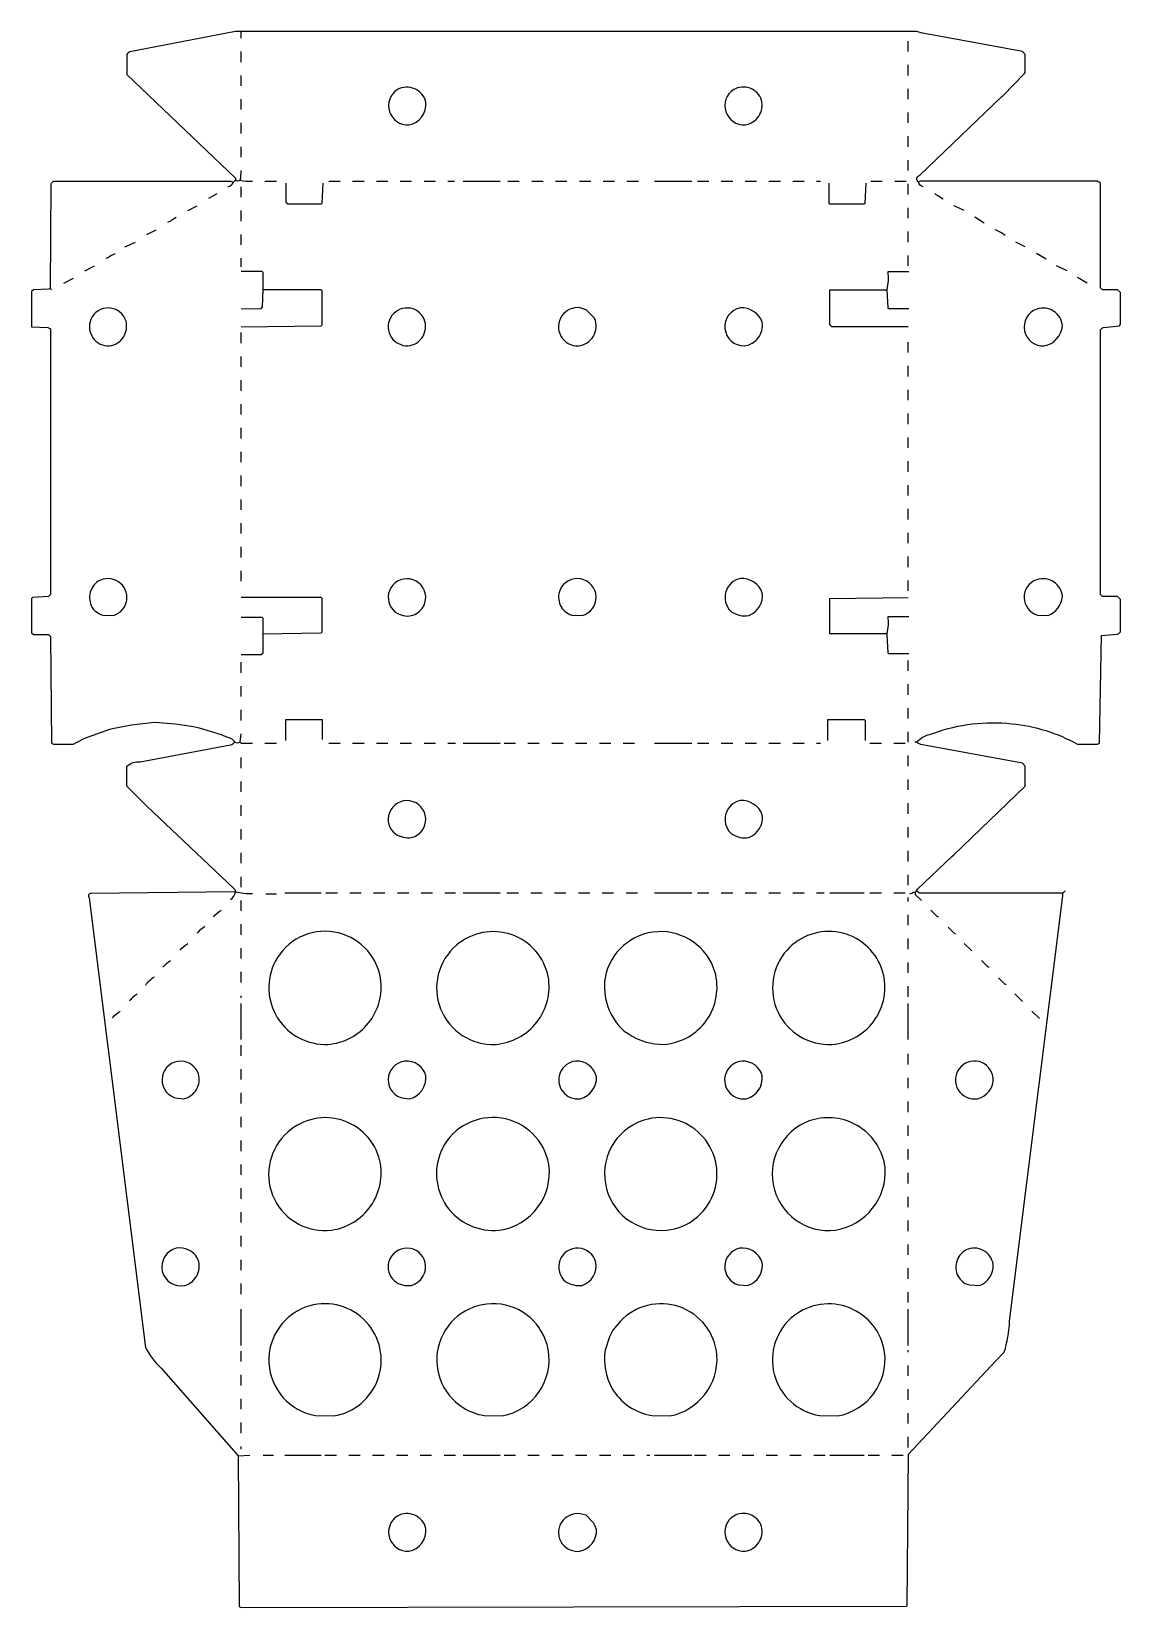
# Model space of a CAD drawing. Extents: x 59 to 1202, y 85 to 1739.
import ezdxf

# ---------------------------------------------------------------- set-up
doc = ezdxf.new("R2010")
doc.units = 0
doc.layers.get('0').update_dxf_attribs({"linetype": 'CONTINUOUS'})

msp = doc.modelspace()

# ---------------------------------------------------------------- linework, layer by layer
at = {"color": 250, "linetype": 'CONTINUOUS'}
for points in [[(995, 1576, -0.348427), (990, 1581, -0.666667), (991, 1588), (1077.9, 1671.2), (1079, 1672), (1101.2, 1694.9), (1102, 1696), (1102, 1715), (1099, 1718), (1003.932432, 1735.594595), (994.076923, 1737.384615), (988, 1739), (273, 1739), (162.076923, 1717.615385, 0.096907), (159, 1715), (159, 1694), (273, 1585), (273, 1583)], [(455, 1641, 0.391964), (473, 1665, 0.493024), (443, 1678, 0.769843), (455, 1641)], [(808, 1641, 0.442981), (825.2, 1667.1, 0.472427), (796, 1678, 0.772084), (808, 1641)], [(80, 1468), (79, 1469), (79.495455, 1578.995536, -0.113411), (82, 1582), (268, 1582), (271, 1581), (273, 1583, 0.256358), (278, 1583, 0.085202), (291, 1582)], [(265, 1576, 0.271876), (271, 1581)], [(988, 993, -0.171739), (1001.9, 1001.2), (1006.1, 1002.7, -0.114228), (1087.967005, 1012.538071, -0.102069), (1157, 991), (1178, 991), (1180.000319, 992.017851), (1182, 1105), (1198.972414, 1106.468966, 0.110215), (1202, 1109), (1202, 1143), (1199, 1146), (1183, 1146), (1181, 1148), (1181, 1426, -0.085384), (1184.026154, 1428.529231), (1200.883959, 1429.986348), (1201.3, 1430.9), (1202, 1432), (1202, 1465), (1199, 1468), (1183, 1468), (1181, 1470), (1181, 1580), (1179.1, 1581.2), (1178, 1582), (992, 1582), (990, 1581)], [(1016, 1563), (1011.1, 1566.2, -0.095372), (1007, 1569)], [(1038, 1551), (1031.9, 1553.8, 0.076053), (1027, 1556)], [(202, 1539, 0.129316), (207.1, 1541.8), (211, 1544)], [(1081, 1525, 0.063384), (1070, 1531)], [(137, 1501, 0.129316), (142.1, 1503.8), (147, 1506)], [(115, 1488, 0.129316), (120.1, 1490.8), (125, 1493)], [(79, 1469), (76.972414, 1468.468966), (61, 1468), (59, 1466), (59, 1429), (75.973846, 1428.529231), (79, 1427), (79, 1148), (77, 1146), (60, 1145), (59, 1144), (59, 1108), (61, 1106), (77, 1106), (79, 1104), (79.999681, 992.017851), (82, 991), (103, 991, -0.067868), (106.1, 992.8), (114.9, 997.2), (141.088235, 1006.647059), (143.911765, 1007.352941), (163.94, 1011.42), (188, 1014), (209.969027, 1012.535398), (228.923077, 1009.615385), (235.088235, 1008.352941), (258.1, 1001.2), (260.1, 1000.3), (269, 997), (272, 994), (272, 993)], [(141, 1409, 0.442981), (158.2, 1435.1, 0.696928), (121.3, 1436.9, 0.548524), (141, 1409)], [(454, 1409, 0.501164), (471.2, 1437.1, 1.094789), (436.8, 1417.9, 0.237803), (454, 1409)], [(633, 1409, 0.502297), (650, 1438), (641, 1447), (635, 1449, 1.094935), (633, 1409)], [(807, 1409, 0.421802), (826, 1434, 0.327502), (803, 1449, 0.906691), (807, 1409)], [(1122, 1409, 0.332258), (1141, 1430, 0.486995), (1114.088235, 1447.647059, 0.861667), (1122, 1409)], [(145, 1126, 1.133655), (129, 1162, 0.422665), (123.769231, 1132.846154, 0.139769), (134.037931, 1126.455172), (145, 1126)], [(458, 1126, 1.639039), (434.7, 1152.1, 0.326805), (440.846154, 1129.769231, 0.214781), (458, 1126)], [(637, 1126, 1.582171), (613.8, 1153.1, 0.444201), (626.037931, 1126.455172), (637, 1126)], [(812, 1126, 0.341958), (826, 1150, 0.327502), (803, 1165, 0.593578), (792.846154, 1130.769231, 0.211129), (812, 1126)], [(1126, 1126, 0.287332), (1141, 1146, 0.486161), (1114.1, 1163.7, 0.73625), (1115.037931, 1126.455172), (1126, 1126)], [(980, 1086), (959, 1086), (958, 1087), (957.2, 1106.1), (957, 1107, 0.093794), (958, 1125), (980, 1125)], [(291, 834, -0.076391), (273, 836), (273, 838), (271, 840), (180, 926), (159, 947), (159, 968, -0.195146), (173.076923, 972.615385), (267.923077, 990.384615, 0.156033), (272, 993, 0.139258), (278, 993), (279, 992), (291, 992)], [(981, 834), (983.1, 834.8, -0.113888), (987, 836), (988, 837), (989, 839), (1025, 873), (1027, 875), (1102, 947), (1102, 968), (1099, 971), (997.923077, 989.615385), (994.076923, 990.384615, -0.10176), (988, 993), (986, 993)], [(458, 893, 1.643905), (434.7, 919.1, 0.331709), (440.9, 896.8, 0.165023), (458, 893)], [(812, 893, 0.341958), (826, 917, 0.327502), (803, 932, 0.593578), (792.846154, 897.769231, 0.211129), (812, 893)], [(268, 828, 0.188686), (273, 836), (121.003333, 834.503378, 0.572957), (119.569231, 829.946154), (178.647059, 357.911765, 0.098416), (195.248276, 336.22069), (276, 244), (276.99984, 86.012656), (279, 85), (976.998986, 86.498982), (978, 87), (979.496836, 245.996875), (1071, 344), (1080, 353, 0.065958), (1085.569231, 385.053846), (1091.569231, 433.053846), (1141.430769, 831.946154, 0.098199), (1141, 835)], [(250, 810, -0.071068), (258, 817)], [(233, 793, -0.064905), (241, 800)], [(370, 676, 0.4358), (425.384615, 745.076923, 0.719841), (314.8, 763.1, 0.576341), (370, 676)], [(546, 676, 0.442559), (601.352941, 747.088235, 0.573751), (505, 780, 0.715111), (546, 676)], [(723, 676, 0.472308), (776.3, 752.1, 0.784507), (661, 746, 0.24983), (681, 690), (685.18, 687.24, 0.154886), (723, 676)], [(899, 676, 0.496577), (951.2, 756.1, 0.562968), (852, 775, 0.665965), (899, 676)], [(215, 775, -0.071068), (223, 782)], [(197, 757, -0.071068), (205, 764)], [(179, 738, -0.126932), (188, 747)], [(162, 722, -0.071068), (170, 729)], [(144, 704, -0.071068), (152, 711)], [(219, 619, 0.428571), (234.2, 645.1, 1.744475), (212.053846, 619.430769), (219, 619)], [(456, 619, 0.368181), (473, 643, 0.361213), (450.923077, 658.384615, 0.881113), (450.06, 619.42), (456, 619)], [(635, 619, 0.357861), (652, 642, 0.363338), (629.923077, 658.384615, 1.009915), (635, 619)], [(809, 619, 0.37782), (826, 643, 0.348951), (804.932432, 658.405405, 1.033314), (809, 619)], [(1052, 619, 0.366005), (1068.384615, 641.076923, 2.493931), (1052, 619)], [(374, 481, 0.434534), (424.615385, 553.923077, 0.593442), (325, 581, 0.711832), (374, 481)], [(550, 481, 0.413235), (602, 550, 0.719073), (490.3, 566.9, 0.59174), (550, 481)], [(726, 481, 1.056311), (706.076923, 597.615385, 0.938867), (726, 481)], [(903, 481, 0.387592), (955, 547, 0.444711), (880.9, 597.3, 0.935613), (903, 481)], [(220, 423, 0.462711), (233, 452, 0.316286), (211, 462, 0.987466), (220, 423)], [(458, 423, 0.381933), (472.3, 447.1, 0.760103), (434, 448, 0.27885), (439.846154, 427.769231, 0.206372), (458, 423)], [(637, 423, 0.368325), (651.3, 447.1, 1.404458), (619.9, 426.8, 0.165023), (637, 423)], [(811, 423, 0.359176), (826, 447, 0.365158), (802, 462, 0.769704), (801.040984, 423.45082), (811, 423)], [(1054, 423, 0.338357), (1068.352941, 445.088235, 0.502039), (1039.9, 460.2, 0.444599), (1032.769231, 430.846154, 0.203466), (1044.040984, 423.45082), (1054, 423)], [(376, 286, 1.058546), (351.088235, 401.647059, 0.797419), (357.023691, 286.473815), (376, 286)], [(553, 286, 0.410205), (601.352941, 356.088235, 1.521026), (511.9, 294.8, 0.102308), (534.023691, 286.473815), (553, 286)], [(729, 286, 0.378006), (778.42, 350.06, 0.649172), (676.8, 385.1), (669.2, 375.9), (665.7, 369.1), (661, 355, 0.160702), (668.230769, 315.153846, 0.227094), (710.023691, 286.473815), (729, 286)], [(905, 286, 0.398579), (954.384615, 353.076923, 0.573703), (859, 391, 0.650042), (886.023691, 286.473815), (905, 286)], [(455, 144, 0.391964), (473, 168, 0.493024), (443, 181, 0.769843), (455, 144)], [(634, 144, 0.381518), (652, 167), (650.2, 171.1), (649, 174), (641, 182), (637.911765, 182.647059, 1.22469), (634, 144)], [(808, 144, 0.442981), (825.2, 170.1, 0.472427), (796, 181, 0.772084), (808, 144)]]:
    msp.add_lwpolyline(points, format="xyb", dxfattribs=at)
at = {"color": 251, "linetype": 'CONTINUOUS'}
for points in [[(279, 1732), (279, 1739)], [(279, 1707), (279, 1718)], [(279, 1682), (279, 1693)], [(279, 1657), (279, 1668)], [(279, 1632), (279, 1643)], [(279, 1607), (279, 1618)]]:
    msp.add_lwpolyline(points, dxfattribs=at)
at = {"color": 250, "linetype": 'CONTINUOUS'}
for points in [[(979, 1718), (979, 1729)], [(979, 1693), (979, 1704)], [(979, 1668), (979, 1679)], [(979, 1643), (979, 1654)], [(979, 1618), (979, 1629)], [(979, 1593), (979, 1604)], [(279, 1565), (279, 1576)], [(304, 1582), (316, 1582)], [(326, 1580), (326, 1560), (328, 1558), (363, 1558), (364, 1559), (365, 1580)], [(371, 1582), (383, 1582)], [(396, 1582), (408, 1582)], [(421, 1582), (433, 1582)], [(446, 1582), (458, 1582)], [(471, 1582), (483, 1582)], [(496, 1582), (503, 1582)], [(512, 1582), (551, 1582)], [(559, 1582), (571, 1582)], [(584, 1582), (596, 1582)], [(609, 1582), (621, 1582)], [(634, 1582), (646, 1582)], [(659, 1582), (671, 1582)], [(684, 1582), (696, 1582)], [(713, 1582), (752, 1582)], [(758, 1582), (770, 1582)], [(783, 1582), (795, 1582)], [(808, 1582), (820, 1582)], [(833, 1582), (845, 1582)], [(858, 1582), (870, 1582)], [(883, 1582), (887, 1582)], [(896, 1580), (896, 1559), (897, 1558), (933, 1558), (934, 1559), (935, 1580)], [(940, 1582), (952, 1582)], [(965, 1582), (977, 1582)], [(979, 1568), (979, 1579)], [(223, 1551), (233, 1556)], [(245, 1564), (254, 1569)], [(279, 1540), (279, 1551)], [(979, 1543), (979, 1554)], [(1059, 1538), (1049, 1544)], [(180, 1526), (190, 1531)], [(279, 1515), (279, 1526)], [(979, 1518), (979, 1529)], [(157, 1513), (168, 1518)], [(1102, 1513), (1092, 1518)], [(1124, 1500), (1114, 1506)], [(279, 1492), (279, 1501)], [(979, 1493), (979, 1504)], [(1146, 1488), (1135, 1493)], [(93, 1475), (103, 1480)], [(279, 1448), (299.978351, 1448.476289), (301.527624, 1450.024862), (302, 1468), (302, 1486), (301, 1487), (279, 1487)], [(1167, 1475), (1157, 1481)], [(279, 1429), (363, 1430), (364, 1431), (364, 1467), (363, 1468), (302, 1468)], [(979, 1429), (899, 1429), (897, 1431), (897, 1468), (957, 1468)], [(279, 1412), (279, 1423)], [(979, 1402), (979, 1413)], [(279, 1387), (279, 1398)], [(279, 1362), (279, 1373)], [(979, 1377), (979, 1388)], [(979, 1352), (979, 1363)], [(279, 1337), (279, 1348)], [(979, 1327), (979, 1338)], [(279, 1312), (279, 1323)], [(979, 1302), (979, 1313)], [(279, 1287), (279, 1298)], [(979, 1277), (979, 1288)], [(279, 1262), (279, 1273)], [(979, 1252), (979, 1263)], [(279, 1237), (279, 1248)], [(979, 1227), (979, 1238)], [(279, 1212), (279, 1223)], [(979, 1202), (979, 1213)], [(279, 1187), (279, 1198)], [(979, 1177), (979, 1188)], [(279, 1162), (279, 1173)], [(979, 1152), (979, 1163)], [(302, 1107), (363, 1108), (364, 1109), (364, 1144), (363, 1145), (279, 1145)], [(957, 1107), (897, 1107), (897, 1144), (979, 1145)], [(279, 1085), (300, 1085), (302, 1087), (302, 1107), (302, 1123), (301, 1124), (279, 1124)], [(279, 1066), (279, 1077)], [(979, 1068), (979, 1079)], [(279, 1041), (279, 1052)], [(979, 1043), (979, 1054)], [(279, 1016), (279, 1027)], [(979, 1018), (979, 1029)], [(326, 995), (326, 1017), (364, 1017), (364, 996)], [(895, 995), (895, 1017), (933, 1017), (934, 1016), (934, 995)], [(278, 993), (279, 1002)], [(979, 993), (979, 1004)], [(279, 966), (279, 977)], [(304, 992), (316, 992)], [(371, 992), (383, 992)], [(396, 992), (408, 992)], [(421, 992), (433, 992)], [(446, 992), (458, 992)], [(471, 992), (483, 992)], [(496, 992), (504, 992)], [(512, 992), (551, 992)], [(555, 992), (567, 992)], [(580, 992), (592, 992)], [(605, 992), (617, 992)], [(630, 992), (642, 992)], [(655, 992), (667, 992)], [(680, 992), (692, 992)], [(713, 992), (752, 992)], [(758, 992), (770, 992)], [(783, 992), (795, 992)], [(808, 992), (820, 992)], [(833, 992), (845, 992)], [(858, 992), (870, 992)], [(883, 992), (887, 992)], [(939, 992), (951, 992)], [(964, 992), (976, 992)], [(979, 968), (979, 979)], [(279, 941), (279, 952)], [(979, 943), (979, 954)], [(279, 916), (279, 927)], [(979, 918), (979, 929)], [(279, 891), (279, 902)], [(979, 893), (979, 904)], [(279, 866), (279, 877)], [(979, 868), (979, 879)], [(279, 841), (279, 852)], [(979, 843), (979, 854)], [(279, 816), (279, 827)], [(305, 834), (316, 834)], [(325, 835), (363, 835)], [(368, 835), (380, 835)], [(393, 835), (405, 835)], [(418, 835), (430, 835)], [(443, 835), (455, 835)], [(468, 835), (480, 835)], [(493, 835), (504, 835)], [(512, 835), (551, 835)], [(558, 835), (570, 835)], [(583, 835), (595, 835)], [(608, 835), (620, 835)], [(633, 835), (645, 835)], [(658, 835), (670, 835)], [(683, 835), (695, 835)], [(713, 835), (752, 835)], [(758, 835), (770, 835)], [(783, 835), (795, 835)], [(808, 835), (820, 835)], [(833, 835), (845, 835)], [(858, 835), (870, 835)], [(883, 835), (891, 835)], [(897, 835), (933, 835)], [(939, 835), (951, 835)], [(964, 835), (976, 835)], [(979, 826), (979, 830)], [(993, 827), (987, 833), (987, 836)], [(988, 837), (989.9, 835.8), (991, 835), (1142, 835), (1144, 837)], [(979, 801), (979, 812)], [(1011, 810), (1010, 810), (1003, 817)], [(279, 791), (279, 802)], [(1029, 792), (1028, 792), (1021, 799)], [(979, 776), (979, 787)], [(1046, 774), (1038, 782)], [(279, 766), (279, 777)], [(979, 751), (979, 762)], [(1064, 757), (1063, 757), (1056, 764)], [(279, 741), (279, 752)], [(1082, 739), (1081, 739), (1074, 746)], [(979, 726), (979, 737)], [(1099, 721), (1091, 729)], [(279, 725), (279, 727)], [(279, 681), (279, 719)], [(979, 681), (979, 719)], [(1117, 703), (1109, 711)], [(279, 664), (279, 675)], [(979, 655), (979, 666)], [(279, 639), (279, 650)], [(979, 630), (979, 641)], [(279, 614), (279, 625)], [(979, 605), (979, 616)], [(279, 589), (279, 600)], [(979, 580), (979, 591)], [(279, 564), (279, 575)], [(979, 555), (979, 566)], [(279, 539), (279, 550)], [(979, 530), (979, 541)], [(279, 514), (279, 525)], [(979, 505), (979, 516)], [(279, 489), (279, 500)], [(979, 480), (979, 491)], [(279, 464), (279, 475)], [(979, 455), (979, 466)], [(279, 439), (279, 450)], [(979, 430), (979, 441)], [(279, 414), (279, 425)], [(979, 405), (979, 416)], [(279, 360), (279, 398)], [(979, 360), (979, 398)], [(279, 343), (279, 354)], [(979, 353), (979, 355)], [(979, 328), (979, 339)], [(279, 318), (279, 329)], [(279, 293), (279, 304)], [(979, 303), (979, 314)], [(979, 278), (979, 289)], [(279, 268), (279, 279)], [(279, 251), (279, 254)], [(979, 253), (979, 264)], [(276, 244), (288, 245)], [(302, 245), (313, 245)], [(325, 245), (363, 245)], [(367, 245), (379, 245)], [(392, 245), (404, 245)], [(417, 245), (429, 245)], [(442, 245), (454, 245)], [(467, 245), (479, 245)], [(492, 245), (504, 245)], [(512, 245), (551, 245)], [(555, 245), (567, 245)], [(580, 245), (592, 245)], [(605, 245), (617, 245)], [(630, 245), (642, 245)], [(655, 245), (667, 245)], [(680, 245), (692, 245)], [(705, 245), (708, 245)], [(713, 245), (752, 245)], [(755, 245), (767, 245)], [(780, 245), (792, 245)], [(805, 245), (817, 245)], [(830, 245), (842, 245)], [(855, 245), (867, 245)], [(880, 245), (892, 245)], [(897, 245), (933, 245)], [(937, 245), (949, 245)], [(962, 245), (974, 245)]]:
    msp.add_lwpolyline(points, dxfattribs=at)
at = {"color": 251, "linetype": 'CONTINUOUS'}
msp.add_lwpolyline([(278, 1583, 0.075231), (279, 1593)], format="xyb", dxfattribs=at)
at = {"color": 247, "linetype": 'CONTINUOUS'}
msp.add_lwpolyline([(980, 1448), (959, 1448), (958, 1449), (957, 1468, 0.094927), (958, 1487), (980, 1487)], format="xyb", dxfattribs=at)

doc.saveas('drawing.dxf')
